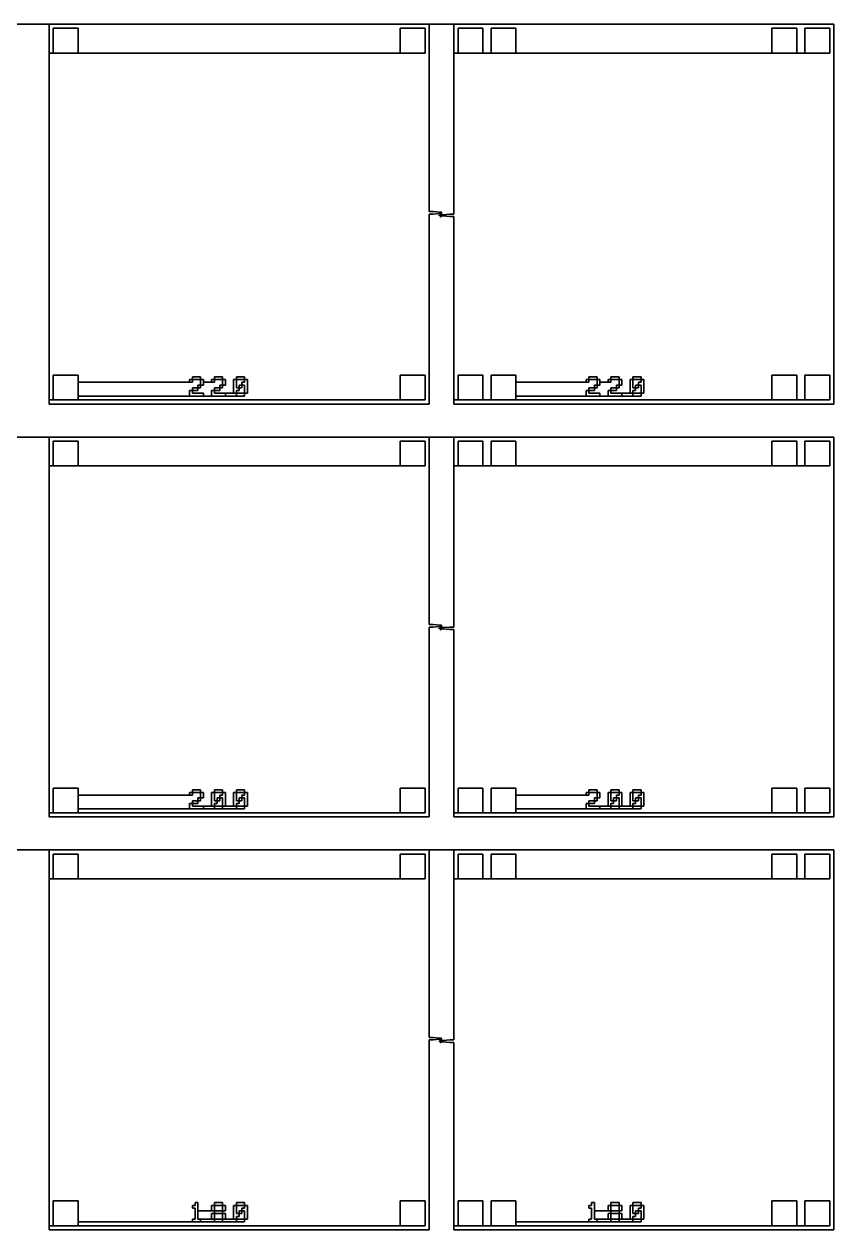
# Model space of a CAD drawing. Extents: x -10 to 10010, y -10 to 10010.
# Drawn here: x 7470 to 8450, y 3500 to 4960 of the extents above; entities that cross this region are included whole.
import ezdxf

# ---------------------------------------------------------------- set-up
doc = ezdxf.new("R2010")
doc.units = 0
for name, color, linetype in [('L100D0', 9, 'CONTINUOUS'), ('L5D0', 4, 'CONTINUOUS'), ('L6D0', 5, 'CONTINUOUS'), ('L7D0', 6, 'CONTINUOUS'), ('L8D0', 7, 'CONTINUOUS')]:
    doc.layers.add(name, color=color, linetype=linetype)

msp = doc.modelspace()

# ---------------------------------------------------------------- linework, layer by layer
at = {"layer": 'L100D0'}
for points in [[(7450, 4960), (7500, 4960), (7500, 4500), (7960, 4500), (7960, 4730), (7965, 4730), (7973, 4730.75), (7974.8, 4730.75), (7974.8, 4732.25), (7973, 4732.25), (7965, 4733), (7960, 4733), (7960, 4960), (7990, 4960), (7990, 4730), (7985, 4730), (7977, 4729.25), (7975.2, 4729.25), (7975.2, 4727.75), (7977, 4727.75), (7985, 4727), (7990, 4727), (7990, 4500), (8450, 4500), (8450, 4960), (1475, 4960)], [(7450, 4460), (7500, 4460), (7500, 4000), (7960, 4000), (7960, 4230), (7965, 4230), (7973, 4230.75), (7974.8, 4230.75), (7974.8, 4232.25), (7973, 4232.25), (7965, 4233), (7960, 4233), (7960, 4460), (7990, 4460), (7990, 4230), (7985, 4230), (7977, 4229.25), (7975.2, 4229.25), (7975.2, 4227.75), (7977, 4227.75), (7985, 4227), (7990, 4227), (7990, 4000), (8450, 4000), (8450, 4460), (1475, 4460)], [(7450, 3960), (7500, 3960), (7500, 3500), (7960, 3500), (7960, 3730), (7965, 3730), (7973, 3730.75), (7974.8, 3730.75), (7974.8, 3732.25), (7973, 3732.25), (7965, 3733), (7960, 3733), (7960, 3960), (7990, 3960), (7990, 3730), (7985, 3730), (7977, 3729.25), (7975.2, 3729.25), (7975.2, 3727.75), (7977, 3727.75), (7985, 3727), (7990, 3727), (7990, 3500), (8450, 3500), (8450, 3960), (1475, 3960)]]:
    msp.add_lwpolyline(points, dxfattribs=at)
for points in [[(7505, 4925), (7505, 4955), (7535, 4955), (7535, 4925)], [(7925, 4925), (7925, 4955), (7955, 4955), (7955, 4925)], [(7995, 4925), (7995, 4955), (8025, 4955), (8025, 4925)], [(8035, 4925), (8035, 4955), (8065, 4955), (8065, 4925)], [(8375, 4925), (8375, 4955), (8405, 4955), (8405, 4925)], [(8415, 4925), (8415, 4955), (8445, 4955), (8445, 4925)], [(7505, 4505), (7505, 4535), (7535, 4535), (7535, 4505)], [(7670, 4526.333), (7670, 4529.667), (7673.333, 4529.667), (7673.333, 4526.333)], [(7673.333, 4529.667), (7673.333, 4533), (7683.333, 4533), (7683.333, 4529.667)], [(7683.333, 4523), (7683.333, 4529.667), (7686.667, 4529.667), (7686.667, 4523)], [(7696.667, 4526.333), (7696.667, 4529.667), (7700, 4529.667), (7700, 4526.333)], [(7700, 4529.667), (7700, 4533), (7710, 4533), (7710, 4529.667)], [(7710, 4523), (7710, 4529.667), (7713.333, 4529.667), (7713.333, 4523)], [(7723.333, 4513), (7723.333, 4529.667), (7726.667, 4529.667), (7726.667, 4519.667), (7730, 4519.667), (7730, 4516.333), (7726.667, 4516.333), (7726.667, 4513)], [(7726.667, 4529.667), (7726.667, 4533), (7736.667, 4533), (7736.667, 4529.667)], [(7736.667, 4513), (7736.667, 4523), (7733.333, 4523), (7733.333, 4526.333), (7736.667, 4526.333), (7736.667, 4529.667), (7740, 4529.667), (7740, 4513)], [(7925, 4505), (7925, 4535), (7955, 4535), (7955, 4505)], [(7995, 4505), (7995, 4535), (8025, 4535), (8025, 4505)], [(8035, 4505), (8035, 4535), (8065, 4535), (8065, 4505)], [(8150, 4526.333), (8150, 4529.667), (8153.333, 4529.667), (8153.333, 4526.333)], [(8153.333, 4529.667), (8153.333, 4533), (8163.333, 4533), (8163.333, 4529.667)], [(8163.333, 4523), (8163.333, 4529.667), (8166.667, 4529.667), (8166.667, 4523)], [(8176.667, 4526.333), (8176.667, 4529.667), (8180, 4529.667), (8180, 4526.333)], [(8180, 4529.667), (8180, 4533), (8190, 4533), (8190, 4529.667)], [(8190, 4523), (8190, 4529.667), (8193.333, 4529.667), (8193.333, 4523)], [(8203.333, 4513), (8203.333, 4529.667), (8206.667, 4529.667), (8206.667, 4519.667), (8210, 4519.667), (8210, 4516.333), (8206.667, 4516.333), (8206.667, 4513)], [(8206.667, 4529.667), (8206.667, 4533), (8216.667, 4533), (8216.667, 4529.667)], [(8216.667, 4513), (8216.667, 4523), (8213.333, 4523), (8213.333, 4526.333), (8216.667, 4526.333), (8216.667, 4529.667), (8220, 4529.667), (8220, 4513)], [(8375, 4505), (8375, 4535), (8405, 4535), (8405, 4505)], [(8415, 4505), (8415, 4535), (8445, 4535), (8445, 4505)], [(7670, 4509.667), (7670, 4516.333), (7673.333, 4516.333), (7673.333, 4513), (7686.667, 4513), (7686.667, 4509.667)], [(7673.333, 4516.333), (7673.333, 4519.667), (7680, 4519.667), (7680, 4516.333)], [(7680, 4519.667), (7680, 4523), (7683.333, 4523), (7683.333, 4519.667)], [(7696.667, 4509.667), (7696.667, 4516.333), (7700, 4516.333), (7700, 4513), (7713.333, 4513), (7713.333, 4509.667)], [(7700, 4516.333), (7700, 4519.667), (7706.667, 4519.667), (7706.667, 4516.333)], [(7706.667, 4519.667), (7706.667, 4523), (7710, 4523), (7710, 4519.667)], [(7726.667, 4509.667), (7726.667, 4513), (7736.667, 4513), (7736.667, 4509.667)], [(7730, 4519.667), (7730, 4523), (7733.333, 4523), (7733.333, 4519.667)], [(8150, 4509.667), (8150, 4516.333), (8153.333, 4516.333), (8153.333, 4513), (8166.667, 4513), (8166.667, 4509.667)], [(8153.333, 4516.333), (8153.333, 4519.667), (8160, 4519.667), (8160, 4516.333)], [(8160, 4519.667), (8160, 4523), (8163.333, 4523), (8163.333, 4519.667)], [(8176.667, 4509.667), (8176.667, 4516.333), (8180, 4516.333), (8180, 4513), (8193.333, 4513), (8193.333, 4509.667)], [(8180, 4516.333), (8180, 4519.667), (8186.667, 4519.667), (8186.667, 4516.333)], [(8186.667, 4519.667), (8186.667, 4523), (8190, 4523), (8190, 4519.667)], [(8206.667, 4509.667), (8206.667, 4513), (8216.667, 4513), (8216.667, 4509.667)], [(8210, 4519.667), (8210, 4523), (8213.333, 4523), (8213.333, 4519.667)], [(7505, 4425), (7505, 4455), (7535, 4455), (7535, 4425)], [(7925, 4425), (7925, 4455), (7955, 4455), (7955, 4425)], [(7995, 4425), (7995, 4455), (8025, 4455), (8025, 4425)], [(8035, 4425), (8035, 4455), (8065, 4455), (8065, 4425)], [(8375, 4425), (8375, 4455), (8405, 4455), (8405, 4425)], [(8415, 4425), (8415, 4455), (8445, 4455), (8445, 4425)], [(7505, 4005), (7505, 4035), (7535, 4035), (7535, 4005)], [(7670, 4026.333), (7670, 4029.667), (7673.333, 4029.667), (7673.333, 4026.333)], [(7673.333, 4029.667), (7673.333, 4033), (7683.333, 4033), (7683.333, 4029.667)], [(7683.333, 4023), (7683.333, 4029.667), (7686.667, 4029.667), (7686.667, 4023)], [(7696.667, 4013), (7696.667, 4029.667), (7700, 4029.667), (7700, 4019.667), (7703.333, 4019.667), (7703.333, 4016.333), (7700, 4016.333), (7700, 4013)], [(7700, 4029.667), (7700, 4033), (7710, 4033), (7710, 4029.667)], [(7710, 4013), (7710, 4023), (7706.667, 4023), (7706.667, 4026.333), (7710, 4026.333), (7710, 4029.667), (7713.333, 4029.667), (7713.333, 4013)], [(7723.333, 4013), (7723.333, 4029.667), (7726.667, 4029.667), (7726.667, 4019.667), (7730, 4019.667), (7730, 4016.333), (7726.667, 4016.333), (7726.667, 4013)], [(7726.667, 4029.667), (7726.667, 4033), (7736.667, 4033), (7736.667, 4029.667)], [(7736.667, 4013), (7736.667, 4023), (7733.333, 4023), (7733.333, 4026.333), (7736.667, 4026.333), (7736.667, 4029.667), (7740, 4029.667), (7740, 4013)], [(7925, 4005), (7925, 4035), (7955, 4035), (7955, 4005)], [(7995, 4005), (7995, 4035), (8025, 4035), (8025, 4005)], [(8035, 4005), (8035, 4035), (8065, 4035), (8065, 4005)], [(8150, 4026.333), (8150, 4029.667), (8153.333, 4029.667), (8153.333, 4026.333)], [(8153.333, 4029.667), (8153.333, 4033), (8163.333, 4033), (8163.333, 4029.667)], [(8163.333, 4023), (8163.333, 4029.667), (8166.667, 4029.667), (8166.667, 4023)], [(8176.667, 4013), (8176.667, 4029.667), (8180, 4029.667), (8180, 4019.667), (8183.333, 4019.667), (8183.333, 4016.333), (8180, 4016.333), (8180, 4013)], [(8180, 4029.667), (8180, 4033), (8190, 4033), (8190, 4029.667)], [(8190, 4013), (8190, 4023), (8186.667, 4023), (8186.667, 4026.333), (8190, 4026.333), (8190, 4029.667), (8193.333, 4029.667), (8193.333, 4013)], [(8203.333, 4013), (8203.333, 4029.667), (8206.667, 4029.667), (8206.667, 4019.667), (8210, 4019.667), (8210, 4016.333), (8206.667, 4016.333), (8206.667, 4013)], [(8206.667, 4029.667), (8206.667, 4033), (8216.667, 4033), (8216.667, 4029.667)], [(8216.667, 4013), (8216.667, 4023), (8213.333, 4023), (8213.333, 4026.333), (8216.667, 4026.333), (8216.667, 4029.667), (8220, 4029.667), (8220, 4013)], [(8375, 4005), (8375, 4035), (8405, 4035), (8405, 4005)], [(8415, 4005), (8415, 4035), (8445, 4035), (8445, 4005)], [(7670, 4009.667), (7670, 4016.333), (7673.333, 4016.333), (7673.333, 4013), (7686.667, 4013), (7686.667, 4009.667)], [(7673.333, 4016.333), (7673.333, 4019.667), (7680, 4019.667), (7680, 4016.333)], [(7680, 4019.667), (7680, 4023), (7683.333, 4023), (7683.333, 4019.667)], [(7703.333, 4019.667), (7703.333, 4023), (7706.667, 4023), (7706.667, 4019.667)], [(7730, 4019.667), (7730, 4023), (7733.333, 4023), (7733.333, 4019.667)], [(8150, 4009.667), (8150, 4016.333), (8153.333, 4016.333), (8153.333, 4013), (8166.667, 4013), (8166.667, 4009.667)], [(8153.333, 4016.333), (8153.333, 4019.667), (8160, 4019.667), (8160, 4016.333)], [(8160, 4019.667), (8160, 4023), (8163.333, 4023), (8163.333, 4019.667)], [(8183.333, 4019.667), (8183.333, 4023), (8186.667, 4023), (8186.667, 4019.667)], [(8210, 4019.667), (8210, 4023), (8213.333, 4023), (8213.333, 4019.667)], [(7700, 4009.667), (7700, 4013), (7710, 4013), (7710, 4009.667)], [(7726.667, 4009.667), (7726.667, 4013), (7736.667, 4013), (7736.667, 4009.667)], [(8180, 4009.667), (8180, 4013), (8190, 4013), (8190, 4009.667)], [(8206.667, 4009.667), (8206.667, 4013), (8216.667, 4013), (8216.667, 4009.667)], [(7505, 3925), (7505, 3955), (7535, 3955), (7535, 3925)], [(7925, 3925), (7925, 3955), (7955, 3955), (7955, 3925)], [(7995, 3925), (7995, 3955), (8025, 3955), (8025, 3925)], [(8035, 3925), (8035, 3955), (8065, 3955), (8065, 3925)], [(8375, 3925), (8375, 3955), (8405, 3955), (8405, 3925)], [(8415, 3925), (8415, 3955), (8445, 3955), (8445, 3925)], [(7505, 3505), (7505, 3535), (7535, 3535), (7535, 3505)], [(7925, 3505), (7925, 3535), (7955, 3535), (7955, 3505)], [(7995, 3505), (7995, 3535), (8025, 3535), (8025, 3505)], [(8035, 3505), (8035, 3535), (8065, 3535), (8065, 3505)], [(8375, 3505), (8375, 3535), (8405, 3535), (8405, 3505)], [(8415, 3505), (8415, 3535), (8445, 3535), (8445, 3505)], [(7673.333, 3509.667), (7673.333, 3513), (7676.667, 3513), (7676.667, 3526.333), (7673.333, 3526.333), (7673.333, 3529.667), (7676.667, 3529.667), (7676.667, 3533), (7680, 3533), (7680, 3513), (7683.333, 3513), (7683.333, 3509.667)], [(7696.667, 3523), (7696.667, 3529.667), (7700, 3529.667), (7700, 3523)], [(7696.667, 3513), (7696.667, 3519.667), (7700, 3519.667), (7700, 3513)], [(7700, 3529.667), (7700, 3533), (7710, 3533), (7710, 3529.667)], [(7700, 3519.667), (7700, 3523), (7710, 3523), (7710, 3519.667)], [(7710, 3523), (7710, 3529.667), (7713.333, 3529.667), (7713.333, 3523)], [(7710, 3513), (7710, 3519.667), (7713.333, 3519.667), (7713.333, 3513)], [(7723.333, 3513), (7723.333, 3529.667), (7726.667, 3529.667), (7726.667, 3519.667), (7730, 3519.667), (7730, 3516.333), (7726.667, 3516.333), (7726.667, 3513)], [(7726.667, 3529.667), (7726.667, 3533), (7736.667, 3533), (7736.667, 3529.667)], [(7730, 3519.667), (7730, 3523), (7733.333, 3523), (7733.333, 3519.667)], [(7736.667, 3513), (7736.667, 3523), (7733.333, 3523), (7733.333, 3526.333), (7736.667, 3526.333), (7736.667, 3529.667), (7740, 3529.667), (7740, 3513)], [(8153.333, 3509.667), (8153.333, 3513), (8156.667, 3513), (8156.667, 3526.333), (8153.333, 3526.333), (8153.333, 3529.667), (8156.667, 3529.667), (8156.667, 3533), (8160, 3533), (8160, 3513), (8163.333, 3513), (8163.333, 3509.667)], [(8176.667, 3523), (8176.667, 3529.667), (8180, 3529.667), (8180, 3523)], [(8176.667, 3513), (8176.667, 3519.667), (8180, 3519.667), (8180, 3513)], [(8180, 3529.667), (8180, 3533), (8190, 3533), (8190, 3529.667)], [(8180, 3519.667), (8180, 3523), (8190, 3523), (8190, 3519.667)], [(8190, 3523), (8190, 3529.667), (8193.333, 3529.667), (8193.333, 3523)], [(8190, 3513), (8190, 3519.667), (8193.333, 3519.667), (8193.333, 3513)], [(8203.333, 3513), (8203.333, 3529.667), (8206.667, 3529.667), (8206.667, 3519.667), (8210, 3519.667), (8210, 3516.333), (8206.667, 3516.333), (8206.667, 3513)], [(8206.667, 3529.667), (8206.667, 3533), (8216.667, 3533), (8216.667, 3529.667)], [(8210, 3519.667), (8210, 3523), (8213.333, 3523), (8213.333, 3519.667)], [(8216.667, 3513), (8216.667, 3523), (8213.333, 3523), (8213.333, 3526.333), (8216.667, 3526.333), (8216.667, 3529.667), (8220, 3529.667), (8220, 3513)], [(7700, 3509.667), (7700, 3513), (7710, 3513), (7710, 3509.667)], [(7726.667, 3509.667), (7726.667, 3513), (7736.667, 3513), (7736.667, 3509.667)], [(8180, 3509.667), (8180, 3513), (8190, 3513), (8190, 3509.667)], [(8206.667, 3509.667), (8206.667, 3513), (8216.667, 3513), (8216.667, 3509.667)]]:
    msp.add_lwpolyline(points, close=True, dxfattribs=at)
at = {"layer": 'L5D0'}
for points in [[(7500, 4500), (7500, 4505), (7505, 4505), (7535, 4505), (7925, 4505), (7955, 4505), (7955, 4535), (7925, 4535), (7925, 4505), (7535, 4505), (7535, 4509.667), (7670, 4509.667), (7686.667, 4509.667), (7696.667, 4509.667), (7713.333, 4509.667), (7726.667, 4509.667), (7736.667, 4509.667), (7736.667, 4513), (7726.667, 4513), (7726.667, 4509.667), (7713.333, 4509.667), (7713.333, 4513), (7700, 4513), (7723.333, 4513), (7726.667, 4513), (7726.667, 4516.333), (7730, 4516.333), (7730, 4519.667), (7726.667, 4519.667), (7730, 4519.667), (7733.333, 4519.667), (7733.333, 4523), (7736.667, 4523), (7736.667, 4513), (7740, 4513), (7740, 4529.667), (7736.667, 4529.667), (7736.667, 4526.333), (7733.333, 4526.333), (7733.333, 4523), (7730, 4523), (7730, 4519.667), (7726.667, 4519.667), (7726.667, 4529.667), (7736.667, 4529.667), (7736.667, 4533), (7726.667, 4533), (7726.667, 4529.667), (7723.333, 4529.667), (7723.333, 4513), (7700, 4513), (7700, 4516.333), (7706.667, 4516.333), (7706.667, 4519.667), (7710, 4519.667), (7710, 4523), (7713.333, 4523), (7713.333, 4529.667), (7710, 4529.667), (7710, 4523), (7706.667, 4523), (7706.667, 4519.667), (7700, 4519.667), (7700, 4516.333), (7696.667, 4516.333), (7696.667, 4509.667), (7686.667, 4509.667), (7686.667, 4513), (7673.333, 4513), (7673.333, 4516.333), (7680, 4516.333), (7680, 4519.667), (7683.333, 4519.667), (7683.333, 4523), (7686.667, 4523), (7686.667, 4526.333), (7696.667, 4526.333), (7700, 4526.333), (7700, 4529.667), (7710, 4529.667), (7710, 4533), (7700, 4533), (7700, 4529.667), (7696.667, 4529.667), (7696.667, 4526.333), (7686.667, 4526.333), (7686.667, 4529.667), (7683.333, 4529.667), (7683.333, 4523), (7680, 4523), (7680, 4519.667), (7673.333, 4519.667), (7673.333, 4516.333), (7670, 4516.333), (7670, 4509.667), (7535, 4509.667), (7535, 4526.333), (7670, 4526.333), (7673.333, 4526.333), (7673.333, 4529.667), (7683.333, 4529.667), (7683.333, 4533), (7673.333, 4533), (7673.333, 4529.667), (7670, 4529.667), (7670, 4526.333), (7535, 4526.333), (7535, 4535), (7505, 4535), (7505, 4505), (7500, 4505), (7500, 4925), (7505, 4925), (7535, 4925), (7925, 4925), (7955, 4925), (7955, 4955), (7925, 4955), (7925, 4925), (7535, 4925), (7535, 4955), (7505, 4955), (7505, 4925), (7500, 4925), (7500, 4960), (7960, 4960), (7960, 4733), (7965, 4733), (7973, 4732.25), (7974.8, 4732.25), (7974.8, 4730.75), (7973, 4730.75), (7965, 4730), (7960, 4730), (7960, 4500)], [(7990, 4500), (7990, 4505), (7995, 4505), (8025, 4505), (8035, 4505), (8065, 4505), (8375, 4505), (8405, 4505), (8415, 4505), (8445, 4505), (8445, 4535), (8415, 4535), (8415, 4505), (8405, 4505), (8405, 4535), (8375, 4535), (8375, 4505), (8065, 4505), (8065, 4509.667), (8150, 4509.667), (8166.667, 4509.667), (8176.667, 4509.667), (8193.333, 4509.667), (8206.667, 4509.667), (8216.667, 4509.667), (8216.667, 4513), (8206.667, 4513), (8206.667, 4509.667), (8193.333, 4509.667), (8193.333, 4513), (8180, 4513), (8203.333, 4513), (8206.667, 4513), (8206.667, 4516.333), (8210, 4516.333), (8210, 4519.667), (8206.667, 4519.667), (8210, 4519.667), (8213.333, 4519.667), (8213.333, 4523), (8216.667, 4523), (8216.667, 4513), (8220, 4513), (8220, 4529.667), (8216.667, 4529.667), (8216.667, 4526.333), (8213.333, 4526.333), (8213.333, 4523), (8210, 4523), (8210, 4519.667), (8206.667, 4519.667), (8206.667, 4529.667), (8216.667, 4529.667), (8216.667, 4533), (8206.667, 4533), (8206.667, 4529.667), (8203.333, 4529.667), (8203.333, 4513), (8180, 4513), (8180, 4516.333), (8186.667, 4516.333), (8186.667, 4519.667), (8190, 4519.667), (8190, 4523), (8193.333, 4523), (8193.333, 4529.667), (8190, 4529.667), (8190, 4523), (8186.667, 4523), (8186.667, 4519.667), (8180, 4519.667), (8180, 4516.333), (8176.667, 4516.333), (8176.667, 4509.667), (8166.667, 4509.667), (8166.667, 4513), (8153.333, 4513), (8153.333, 4516.333), (8160, 4516.333), (8160, 4519.667), (8163.333, 4519.667), (8163.333, 4523), (8166.667, 4523), (8166.667, 4526.333), (8176.667, 4526.333), (8180, 4526.333), (8180, 4529.667), (8190, 4529.667), (8190, 4533), (8180, 4533), (8180, 4529.667), (8176.667, 4529.667), (8176.667, 4526.333), (8166.667, 4526.333), (8166.667, 4529.667), (8163.333, 4529.667), (8163.333, 4523), (8160, 4523), (8160, 4519.667), (8153.333, 4519.667), (8153.333, 4516.333), (8150, 4516.333), (8150, 4509.667), (8065, 4509.667), (8065, 4526.333), (8150, 4526.333), (8153.333, 4526.333), (8153.333, 4529.667), (8163.333, 4529.667), (8163.333, 4533), (8153.333, 4533), (8153.333, 4529.667), (8150, 4529.667), (8150, 4526.333), (8065, 4526.333), (8065, 4535), (8035, 4535), (8035, 4505), (8025, 4505), (8025, 4535), (7995, 4535), (7995, 4505), (7990, 4505), (7990, 4727), (7985, 4727), (7977, 4727.75), (7975.2, 4727.75), (7975.2, 4729.25), (7977, 4729.25), (7985, 4730), (7990, 4730), (7990, 4925), (7995, 4925), (8025, 4925), (8035, 4925), (8065, 4925), (8375, 4925), (8405, 4925), (8415, 4925), (8445, 4925), (8445, 4955), (8415, 4955), (8415, 4925), (8405, 4925), (8405, 4955), (8375, 4955), (8375, 4925), (8065, 4925), (8065, 4955), (8035, 4955), (8035, 4925), (8025, 4925), (8025, 4955), (7995, 4955), (7995, 4925), (7990, 4925), (7990, 4960), (8450, 4960), (8450, 4500)], [(7500, 4000), (7500, 4005), (7505, 4005), (7535, 4005), (7925, 4005), (7955, 4005), (7955, 4035), (7925, 4035), (7925, 4005), (7535, 4005), (7535, 4009.667), (7670, 4009.667), (7686.667, 4009.667), (7700, 4009.667), (7710, 4009.667), (7726.667, 4009.667), (7736.667, 4009.667), (7736.667, 4013), (7726.667, 4013), (7726.667, 4009.667), (7710, 4009.667), (7710, 4013), (7700, 4013), (7700, 4009.667), (7686.667, 4009.667), (7686.667, 4013), (7673.333, 4013), (7696.667, 4013), (7700, 4013), (7700, 4016.333), (7703.333, 4016.333), (7703.333, 4019.667), (7700, 4019.667), (7703.333, 4019.667), (7706.667, 4019.667), (7706.667, 4023), (7710, 4023), (7710, 4013), (7713.333, 4013), (7723.333, 4013), (7726.667, 4013), (7726.667, 4016.333), (7730, 4016.333), (7730, 4019.667), (7726.667, 4019.667), (7730, 4019.667), (7733.333, 4019.667), (7733.333, 4023), (7736.667, 4023), (7736.667, 4013), (7740, 4013), (7740, 4029.667), (7736.667, 4029.667), (7736.667, 4026.333), (7733.333, 4026.333), (7733.333, 4023), (7730, 4023), (7730, 4019.667), (7726.667, 4019.667), (7726.667, 4029.667), (7736.667, 4029.667), (7736.667, 4033), (7726.667, 4033), (7726.667, 4029.667), (7723.333, 4029.667), (7723.333, 4013), (7713.333, 4013), (7713.333, 4029.667), (7710, 4029.667), (7710, 4026.333), (7706.667, 4026.333), (7706.667, 4023), (7703.333, 4023), (7703.333, 4019.667), (7700, 4019.667), (7700, 4029.667), (7710, 4029.667), (7710, 4033), (7700, 4033), (7700, 4029.667), (7696.667, 4029.667), (7696.667, 4013), (7673.333, 4013), (7673.333, 4016.333), (7680, 4016.333), (7680, 4019.667), (7683.333, 4019.667), (7683.333, 4023), (7686.667, 4023), (7686.667, 4029.667), (7683.333, 4029.667), (7683.333, 4023), (7680, 4023), (7680, 4019.667), (7673.333, 4019.667), (7673.333, 4016.333), (7670, 4016.333), (7670, 4009.667), (7535, 4009.667), (7535, 4026.333), (7670, 4026.333), (7673.333, 4026.333), (7673.333, 4029.667), (7683.333, 4029.667), (7683.333, 4033), (7673.333, 4033), (7673.333, 4029.667), (7670, 4029.667), (7670, 4026.333), (7535, 4026.333), (7535, 4035), (7505, 4035), (7505, 4005), (7500, 4005), (7500, 4425), (7505, 4425), (7535, 4425), (7925, 4425), (7955, 4425), (7955, 4455), (7925, 4455), (7925, 4425), (7535, 4425), (7535, 4455), (7505, 4455), (7505, 4425), (7500, 4425), (7500, 4460), (7960, 4460), (7960, 4233), (7965, 4233), (7973, 4232.25), (7974.8, 4232.25), (7974.8, 4230.75), (7973, 4230.75), (7965, 4230), (7960, 4230), (7960, 4000)], [(7990, 4000), (7990, 4005), (7995, 4005), (8025, 4005), (8035, 4005), (8065, 4005), (8375, 4005), (8405, 4005), (8415, 4005), (8445, 4005), (8445, 4035), (8415, 4035), (8415, 4005), (8405, 4005), (8405, 4035), (8375, 4035), (8375, 4005), (8065, 4005), (8065, 4009.667), (8150, 4009.667), (8166.667, 4009.667), (8180, 4009.667), (8190, 4009.667), (8206.667, 4009.667), (8216.667, 4009.667), (8216.667, 4013), (8206.667, 4013), (8206.667, 4009.667), (8190, 4009.667), (8190, 4013), (8180, 4013), (8180, 4009.667), (8166.667, 4009.667), (8166.667, 4013), (8153.333, 4013), (8176.667, 4013), (8180, 4013), (8180, 4016.333), (8183.333, 4016.333), (8183.333, 4019.667), (8180, 4019.667), (8183.333, 4019.667), (8186.667, 4019.667), (8186.667, 4023), (8190, 4023), (8190, 4013), (8193.333, 4013), (8203.333, 4013), (8206.667, 4013), (8206.667, 4016.333), (8210, 4016.333), (8210, 4019.667), (8206.667, 4019.667), (8210, 4019.667), (8213.333, 4019.667), (8213.333, 4023), (8216.667, 4023), (8216.667, 4013), (8220, 4013), (8220, 4029.667), (8216.667, 4029.667), (8216.667, 4026.333), (8213.333, 4026.333), (8213.333, 4023), (8210, 4023), (8210, 4019.667), (8206.667, 4019.667), (8206.667, 4029.667), (8216.667, 4029.667), (8216.667, 4033), (8206.667, 4033), (8206.667, 4029.667), (8203.333, 4029.667), (8203.333, 4013), (8193.333, 4013), (8193.333, 4029.667), (8190, 4029.667), (8190, 4026.333), (8186.667, 4026.333), (8186.667, 4023), (8183.333, 4023), (8183.333, 4019.667), (8180, 4019.667), (8180, 4029.667), (8190, 4029.667), (8190, 4033), (8180, 4033), (8180, 4029.667), (8176.667, 4029.667), (8176.667, 4013), (8153.333, 4013), (8153.333, 4016.333), (8160, 4016.333), (8160, 4019.667), (8163.333, 4019.667), (8163.333, 4023), (8166.667, 4023), (8166.667, 4029.667), (8163.333, 4029.667), (8163.333, 4023), (8160, 4023), (8160, 4019.667), (8153.333, 4019.667), (8153.333, 4016.333), (8150, 4016.333), (8150, 4009.667), (8065, 4009.667), (8065, 4026.333), (8150, 4026.333), (8153.333, 4026.333), (8153.333, 4029.667), (8163.333, 4029.667), (8163.333, 4033), (8153.333, 4033), (8153.333, 4029.667), (8150, 4029.667), (8150, 4026.333), (8065, 4026.333), (8065, 4035), (8035, 4035), (8035, 4005), (8025, 4005), (8025, 4035), (7995, 4035), (7995, 4005), (7990, 4005), (7990, 4227), (7985, 4227), (7977, 4227.75), (7975.2, 4227.75), (7975.2, 4229.25), (7977, 4229.25), (7985, 4230), (7990, 4230), (7990, 4425), (7995, 4425), (8025, 4425), (8035, 4425), (8065, 4425), (8375, 4425), (8405, 4425), (8415, 4425), (8445, 4425), (8445, 4455), (8415, 4455), (8415, 4425), (8405, 4425), (8405, 4455), (8375, 4455), (8375, 4425), (8065, 4425), (8065, 4455), (8035, 4455), (8035, 4425), (8025, 4425), (8025, 4455), (7995, 4455), (7995, 4425), (7990, 4425), (7990, 4460), (8450, 4460), (8450, 4000)], [(7500, 3500), (7500, 3505), (7505, 3505), (7535, 3505), (7925, 3505), (7955, 3505), (7955, 3535), (7925, 3535), (7925, 3505), (7535, 3505), (7535, 3509.667), (7673.333, 3509.667), (7683.333, 3509.667), (7700, 3509.667), (7710, 3509.667), (7726.667, 3509.667), (7736.667, 3509.667), (7736.667, 3513), (7726.667, 3513), (7726.667, 3509.667), (7710, 3509.667), (7710, 3513), (7700, 3513), (7700, 3509.667), (7683.333, 3509.667), (7683.333, 3513), (7680, 3513), (7696.667, 3513), (7700, 3513), (7710, 3513), (7713.333, 3513), (7723.333, 3513), (7726.667, 3513), (7726.667, 3516.333), (7730, 3516.333), (7730, 3519.667), (7726.667, 3519.667), (7730, 3519.667), (7733.333, 3519.667), (7733.333, 3523), (7736.667, 3523), (7736.667, 3513), (7740, 3513), (7740, 3529.667), (7736.667, 3529.667), (7736.667, 3526.333), (7733.333, 3526.333), (7733.333, 3523), (7730, 3523), (7730, 3519.667), (7726.667, 3519.667), (7726.667, 3529.667), (7736.667, 3529.667), (7736.667, 3533), (7726.667, 3533), (7726.667, 3529.667), (7723.333, 3529.667), (7723.333, 3513), (7713.333, 3513), (7713.333, 3519.667), (7710, 3519.667), (7710, 3513), (7700, 3513), (7700, 3519.667), (7710, 3519.667), (7710, 3523), (7700, 3523), (7700, 3519.667), (7696.667, 3519.667), (7696.667, 3513), (7680, 3513), (7680, 3523), (7696.667, 3523), (7700, 3523), (7710, 3523), (7713.333, 3523), (7713.333, 3529.667), (7710, 3529.667), (7710, 3523), (7700, 3523), (7700, 3529.667), (7710, 3529.667), (7710, 3533), (7700, 3533), (7700, 3529.667), (7696.667, 3529.667), (7696.667, 3523), (7680, 3523), (7680, 3533), (7676.667, 3533), (7676.667, 3529.667), (7673.333, 3529.667), (7673.333, 3526.333), (7676.667, 3526.333), (7676.667, 3513), (7673.333, 3513), (7673.333, 3509.667), (7535, 3509.667), (7535, 3535), (7505, 3535), (7505, 3505), (7500, 3505), (7500, 3925), (7505, 3925), (7535, 3925), (7925, 3925), (7955, 3925), (7955, 3955), (7925, 3955), (7925, 3925), (7535, 3925), (7535, 3955), (7505, 3955), (7505, 3925), (7500, 3925), (7500, 3960), (7960, 3960), (7960, 3733), (7965, 3733), (7973, 3732.25), (7974.8, 3732.25), (7974.8, 3730.75), (7973, 3730.75), (7965, 3730), (7960, 3730), (7960, 3500)], [(7990, 3500), (7990, 3505), (7995, 3505), (8025, 3505), (8035, 3505), (8065, 3505), (8375, 3505), (8405, 3505), (8415, 3505), (8445, 3505), (8445, 3535), (8415, 3535), (8415, 3505), (8405, 3505), (8405, 3535), (8375, 3535), (8375, 3505), (8065, 3505), (8065, 3509.667), (8153.333, 3509.667), (8163.333, 3509.667), (8180, 3509.667), (8190, 3509.667), (8206.667, 3509.667), (8216.667, 3509.667), (8216.667, 3513), (8206.667, 3513), (8206.667, 3509.667), (8190, 3509.667), (8190, 3513), (8180, 3513), (8180, 3509.667), (8163.333, 3509.667), (8163.333, 3513), (8160, 3513), (8176.667, 3513), (8180, 3513), (8190, 3513), (8193.333, 3513), (8203.333, 3513), (8206.667, 3513), (8206.667, 3516.333), (8210, 3516.333), (8210, 3519.667), (8206.667, 3519.667), (8210, 3519.667), (8213.333, 3519.667), (8213.333, 3523), (8216.667, 3523), (8216.667, 3513), (8220, 3513), (8220, 3529.667), (8216.667, 3529.667), (8216.667, 3526.333), (8213.333, 3526.333), (8213.333, 3523), (8210, 3523), (8210, 3519.667), (8206.667, 3519.667), (8206.667, 3529.667), (8216.667, 3529.667), (8216.667, 3533), (8206.667, 3533), (8206.667, 3529.667), (8203.333, 3529.667), (8203.333, 3513), (8193.333, 3513), (8193.333, 3519.667), (8190, 3519.667), (8190, 3513), (8180, 3513), (8180, 3519.667), (8190, 3519.667), (8190, 3523), (8180, 3523), (8180, 3519.667), (8176.667, 3519.667), (8176.667, 3513), (8160, 3513), (8160, 3523), (8176.667, 3523), (8180, 3523), (8190, 3523), (8193.333, 3523), (8193.333, 3529.667), (8190, 3529.667), (8190, 3523), (8180, 3523), (8180, 3529.667), (8190, 3529.667), (8190, 3533), (8180, 3533), (8180, 3529.667), (8176.667, 3529.667), (8176.667, 3523), (8160, 3523), (8160, 3533), (8156.667, 3533), (8156.667, 3529.667), (8153.333, 3529.667), (8153.333, 3526.333), (8156.667, 3526.333), (8156.667, 3513), (8153.333, 3513), (8153.333, 3509.667), (8065, 3509.667), (8065, 3535), (8035, 3535), (8035, 3505), (8025, 3505), (8025, 3535), (7995, 3535), (7995, 3505), (7990, 3505), (7990, 3727), (7985, 3727), (7977, 3727.75), (7975.2, 3727.75), (7975.2, 3729.25), (7977, 3729.25), (7985, 3730), (7990, 3730), (7990, 3925), (7995, 3925), (8025, 3925), (8035, 3925), (8065, 3925), (8375, 3925), (8405, 3925), (8415, 3925), (8445, 3925), (8445, 3955), (8415, 3955), (8415, 3925), (8405, 3925), (8405, 3955), (8375, 3955), (8375, 3925), (8065, 3925), (8065, 3955), (8035, 3955), (8035, 3925), (8025, 3925), (8025, 3955), (7995, 3955), (7995, 3925), (7990, 3925), (7990, 3960), (8450, 3960), (8450, 3500)]]:
    msp.add_lwpolyline(points, close=True, dxfattribs=at)
at = {"layer": 'L6D0'}
for points in [[(7973.79, 4726.35), (7973.79, 4728.35), (7971.79, 4728.35), (7971.79, 4728.57), (7973.79, 4728.57), (7973.79, 4731.55), (7974.01, 4731.55), (7974.01, 4728.57), (7976.09, 4728.57), (7976.09, 4728.35), (7974.01, 4728.35), (7974.01, 4726.35)], [(7973.8, 4226.35), (7973.8, 4228.35), (7971.8, 4228.35), (7971.8, 4228.55), (7973.8, 4228.55), (7973.8, 4231.55), (7974, 4231.55), (7974, 4228.55), (7976.1, 4228.55), (7976.1, 4228.35), (7974, 4228.35), (7974, 4226.35)], [(7973.81, 3726.35), (7973.81, 3728.35), (7971.81, 3728.35), (7971.81, 3728.53), (7973.81, 3728.53), (7973.81, 3731.55), (7973.99, 3731.55), (7973.99, 3728.53), (7976.11, 3728.53), (7976.11, 3728.35), (7973.99, 3728.35), (7973.99, 3726.35)]]:
    msp.add_lwpolyline(points, close=True, dxfattribs=at)
at = {"layer": 'L7D0'}
for points in [[(7973.79, 4731.55), (7973.79, 4732.25), (7974.01, 4732.25), (7974.01, 4731.55)], [(7976.09, 4728.35), (7976.09, 4728.57), (7976.79, 4728.57), (7976.79, 4728.35)], [(7973.8, 4231.55), (7973.8, 4232.25), (7974, 4232.25), (7974, 4231.55)], [(7976.1, 4228.35), (7976.1, 4228.55), (7976.8, 4228.55), (7976.8, 4228.35)], [(7973.81, 3731.55), (7973.81, 3732.25), (7973.99, 3732.25), (7973.99, 3731.55)], [(7976.11, 3728.35), (7976.11, 3728.53), (7976.81, 3728.53), (7976.81, 3728.35)]]:
    msp.add_lwpolyline(points, close=True, dxfattribs=at)
at = {"layer": 'L8D0'}
for points in [[(7973.3, 4730), (7973.3, 4732.25), (7974.4, 4732.25), (7974.4, 4730)], [(7974.75, 4727.95), (7974.75, 4729.05), (7977, 4729.05), (7977, 4727.95)], [(7973.3, 4230), (7973.3, 4232.25), (7974.4, 4232.25), (7974.4, 4230)], [(7974.75, 4227.95), (7974.75, 4229.05), (7977, 4229.05), (7977, 4227.95)], [(7973.3, 3730), (7973.3, 3732.25), (7974.4, 3732.25), (7974.4, 3730)], [(7974.75, 3727.95), (7974.75, 3729.05), (7977, 3729.05), (7977, 3727.95)]]:
    msp.add_lwpolyline(points, close=True, dxfattribs=at)

doc.saveas('drawing.dxf')
